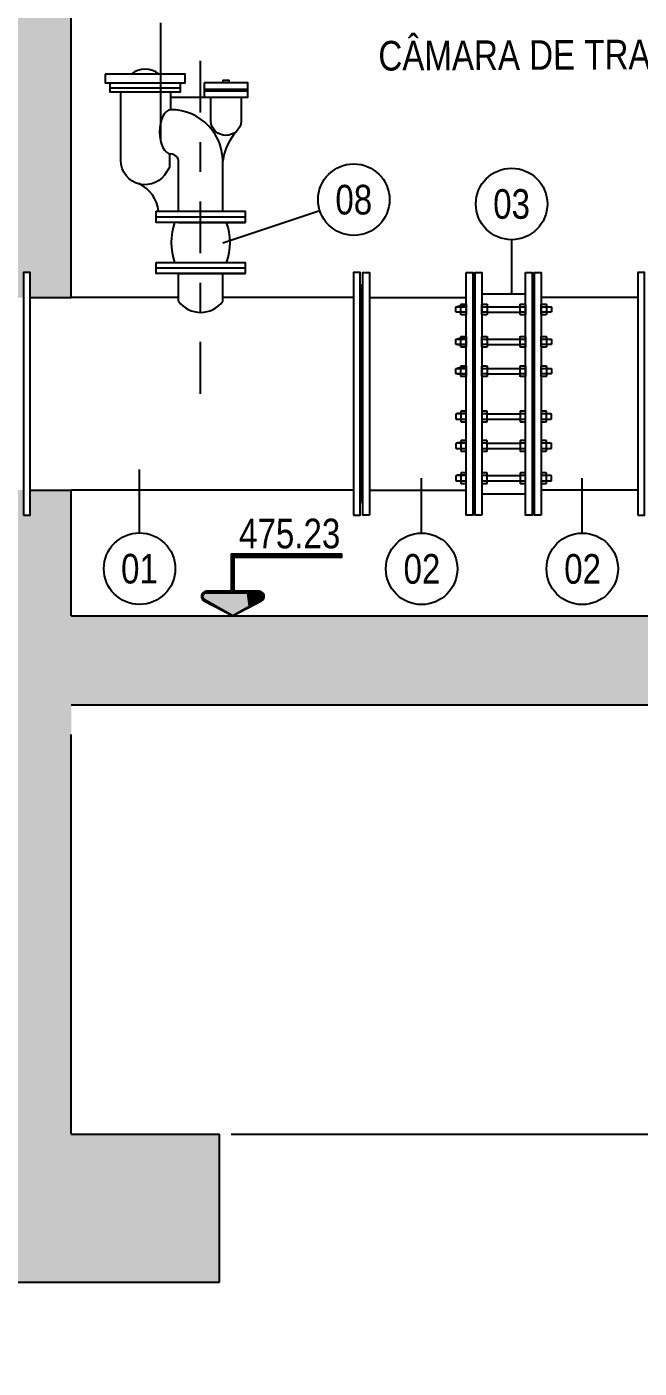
# Model space of a CAD drawing. Header units: feet. Extents: x 0 to 285374, y 0 to 9111566.
# Drawn here: x 285102.158 to 285104.225, y 9111346.772 to 9111351.302 of the extents above; entities that cross this region are included whole.
import ezdxf
from ezdxf import colors
from ezdxf.entities.mleader import LeaderData, LeaderLine
from ezdxf.enums import TextEntityAlignment as Align
from ezdxf.math import Vec2, Vec3

# ---------------------------------------------------------------- set-up
doc = ezdxf.new("R2010")
doc.units = ezdxf.units.FT
doc.header["$MEASUREMENT"] = 0
doc.linetypes.add('DASHDOT', pattern=[1, 0.5, -0.25, 0, -0.25])
doc.layers.get('0').update_dxf_attribs({"linetype": 'CONTINUOUS'})
doc.layers.get('DEFPOINTS').update_dxf_attribs({"linetype": 'CONTINUOUS'})
for name, color, linetype in [('A-NIVEIS', 1, 'CONTINUOUS'), ('A-TEXTO', 2, 'CONTINUOUS'), ('EIXO', 1, 'DASHDOT'), ('H-SA-DIM', 1, 'CONTINUOUS'), ('H-SA-ESTRUTURA (CORTE)', 5, 'CONTINUOUS'), ('H-SA-HTC CONCRETO', 253, 'CONTINUOUS'), ('H-SA-TEXTO', 2, 'CONTINUOUS'), ('H-SA-TUBOS', 3, 'CONTINUOUS'), ('INDIC', 2, 'CONTINUOUS'), ('Left View-H-SA-EQUIP', 1, 'CONTINUOUS')]:
    doc.layers.add(name, color=color, linetype=linetype)
doc.styles.add('EGC_Arial_2.0mm', font='arial.ttf', dxfattribs={"width": 0.8, "height": 2})
doc.styles.get("Standard").update_dxf_attribs({"font": 'arial.ttf'})
doc.dimstyles.new('Copy of EGC_2.0mm', dxfattribs={"dimtxt": 0.1, "dimasz": 0.04, "dimexe": 0.04, "dimexo": 0.04, "dimgap": 0.04, "dimtad": 1, "dimzin": 1, "dimdsep": 46, "dimtxsty": 'Standard', "dimblk": 'ARCHTICK', "dimcen": 0, "dimclrd": 1, "dimclre": 1, "dimclrt": 2, "dimazin": 0, "dimtfac": 1, "dimtix": 1, "dimtmove": 1, "dimatfit": 3, "dimldrblk": 'NONE', "dimfxl": 0.002, "dimtolj": 1, "dimtzin": 0, "dimlwd": -1, "dimarcsym": 0})

# ---------------------------------------------------------------- blocks, each defined once
blk = doc.blocks.new('*U1202')
at = {"true_color": 0xffffff}
h = blk.add_hatch(color=7, dxfattribs=at)
h.dxf.hatch_style = 1
edge = h.paths.add_edge_path()
edge.add_line((-0.1, 1.663), (-1.773, 1.663))
edge.add_arc((-1.773, 1.313), 0.35, 90, 240)
edge.add_line((-1.948, 1.009), (0, 0))
edge.add_line((0, 0), (1.948, 1.009))
edge.add_arc((1.773, 1.313), 0.35, 300, 450)
edge.add_line((1.773, 1.663), (0.1, 1.663))
edge.add_line((0.1, 1.663), (0.1, 3.963))
edge.add_line((0.1, 3.963), (7.363, 3.963))
edge.add_line((7.363, 3.963), (7.363, 4.163))
edge.add_line((7.363, 4.163), (-0.1, 4.163))
edge.add_line((-0.1, 4.163), (-0.1, 1.663))
at = {"color": 7, "true_color": 0xffffff}
blk.add_lwpolyline([(-0.1, 1.663), (-1.773, 1.663, 0.767327), (-1.948, 1.009), (0, 0), (1.948, 1.009, 0.767327), (1.773, 1.663), (0.1, 1.663), (0.1, 3.963), (7.363, 3.963), (7.363, 4.163), (-0.1, 4.163)], format="xyb", close=True, dxfattribs=at)
blk.add_lwpolyline([(0, 1.563), (0, 4.063), (7.363, 4.063)])
blk.add_lwpolyline([(0, 0), (-1.898, 1.096, -0.767327), (-1.773, 1.563), (1.773, 1.563, -0.767327), (1.898, 1.096)], format="xyb", close=True)
for points in [[(0, 1.563), (0, 0), (0.933, 1.563), (1.055, 0.609)], [(0.933, 1.563), (1.055, 0.609), (1.86, 1.547), (1.898, 1.096)], [(1.86, 1.547), (1.898, 1.096), (1.99, 1.437), (1.996, 1.198)]]:
    blk.add_solid(points)
at = {"layer": 'A-TEXTO', "style": 'EGC_Arial_2.0mm', "width": 0.8}
blk.add_attdef('COTA', text='', height=2, dxfattribs=at).set_placement((7.26, 4.565), align=Align.RIGHT)
blk = doc.blocks.new('_ArchTick')
at = {"color": 0, "linetype": 'ByBlock', "const_width": 0.15}
blk.add_lwpolyline([(-0.5, -0.5), (0.5, 0.5)], dxfattribs=at)
blk = doc.blocks.new('*D1226')
at = {"layer": 'DEFPOINTS', "color": 0, "transparency": 16777216}
for p in [(285105.8076, 9111349.3123), (285106.6163, 9111349.3123), (285102.8076, 9111347.5623)]:
    blk.add_point(p, dxfattribs=at)
at = {"layer": 'H-SA-DIM', "color": 1, "lineweight": -2, "transparency": 16777216}
for p, q in [((285105.8476, 9111349.3123), (285106.6563, 9111349.3123)), ((285102.8476, 9111347.5623), (285106.6563, 9111347.5623))]:
    blk.add_line(p, q, dxfattribs=at)
at = {"layer": 'H-SA-DIM', "color": 1, "transparency": 16777216}
blk.add_line((285106.6163, 9111347.5623), (285106.6163, 9111349.3123), dxfattribs=at)
at = {"layer": 'H-SA-DIM', "color": 1, "transparency": 16777216, "xscale": 0.04, "yscale": 0.04, "zscale": 0.04}
for p, rotation in [((285106.6163, 9111349.3123), 90), ((285106.6163, 9111347.5623), 270)]:
    blk.add_blockref('_ArchTick', p, dxfattribs=dict(at, rotation=rotation))
at = {"layer": 'H-SA-DIM', "color": 2, "transparency": 16777216, "insert": (285106.5252, 9111348.4373), "char_height": 0.1, "attachment_point": 5, "rotation": 90}
blk.add_mtext('\\A1;1.75', dxfattribs=at)
blk = doc.blocks.new('_None')

msp = doc.modelspace()

# ---------------------------------------------------------------- hatches: boundary and pattern name
at = {"layer": 'H-SA-HTC CONCRETO'}
h = msp.add_hatch(color=256, dxfattribs=at)
h.dxf.hatch_style = 1
h.paths.add_polyline_path([(285097.8076, 9111356.0623), (285097.5076, 9111356.0623), (285097.5076, 9111354.5623), (285097.8076, 9111354.5623)])
h.paths.add_polyline_path([(285097.8076, 9111358.2312), (285097.8076, 9111360.0936), (285097.5076, 9111360.0936), (285097.5076, 9111359.752), (285096.9576, 9111359.752), (285096.9576, 9111360.606), (285096.8076, 9111360.606), (285096.8076, 9111359.5812), (285097.5076, 9111359.5812), (285097.5076, 9111358.2312), (285097.5076, 9111357.0623), (285097.8076, 9111357.0623)])
h.paths.add_polyline_path([(285102.3076, 9111358.8812), (285105.8076, 9111358.8812), (285105.8076, 9111359.5812), (285102.3076, 9111359.5812), (285102.0076, 9111359.5812), (285101.2093, 9111359.5812), (285101.2079, 9111358.8812), (285102.0076, 9111358.8812), (285102.0076, 9111352.0623), (285102.3076, 9111352.0623)])
h.paths.add_polyline_path([(285101.2076, 9111358.8812), (285101.2093, 9111359.5812), (285097.8076, 9111359.5812), (285097.8076, 9111358.8812), (285101.2076, 9111358.8812)])
h.paths.add_polyline_path([(285106.1076, 9111359.5812), (285106.8076, 9111359.5812), (285106.8076, 9111360.606), (285106.6576, 9111360.606), (285106.6576, 9111359.752), (285106.1076, 9111359.752), (285106.1076, 9111360.0936), (285105.8076, 9111360.0936), (285105.8076, 9111358.2312), (285105.8076, 9111357.2025), (285106.1076, 9111357.0332), (285106.1076, 9111358.2312)])
h.paths.add_polyline_path([(285106.1076, 9111357.0332), (285105.8076, 9111357.2025), (285105.8076, 9111357.0623), (285106.1076, 9111357.0623)], flags=17)
h.paths.add_polyline_path([(285102.1392, 9111360.1247), (285102.0395, 9111360.1275), (285102.0395, 9111359.5995), (285102.1392, 9111359.5995)])
h.paths.add_polyline_path([(285101.5757, 9111360.1275), (285101.476, 9111360.1247), (285101.476, 9111359.5995), (285101.5757, 9111359.5995)])
h.paths.add_polyline_path([(285102.3076, 9111351.4123), (285102.3078, 9111352.0623), (285101.7076, 9111352.0623), (285101.7076, 9111351.5123), (285102.0076, 9111351.5123), (285102.0076, 9111350.3873), (285102.1464, 9111350.3873), (285102.1464, 9111350.4723), (285102.1689, 9111350.4723), (285102.1689, 9111350.3873), (285102.3076, 9111350.3873)])
h.paths.add_polyline_path([(285100.7076, 9111351.7234), (285100.7076, 9111352.0623), (285100.0686, 9111352.0623), (285100.0666, 9111352.0323), (285100.0176, 9111352.0323), (285100.0176, 9111351.7623), (285100.4076, 9111351.7623), (285100.4076, 9111351.5123), (285100.7076, 9111351.5123)])
h.paths.add_polyline_path([(285097.8076, 9111351.0123), (285097.5076, 9111351.0123)])
h.paths.add_polyline_path([(285110.9676, 9111348.9623), (285110.6676, 9111348.9623), (285110.6676, 9111349.2123), (285108.4076, 9111349.2123), (285108.4076, 9111348.9623), (285108.1076, 9111348.9623), (285108.1076, 9111348.9126), (285110.9676, 9111348.9126)])
h.paths.add_polyline_path([(285110.9676, 9111352.0123), (285110.6676, 9111352.0123), (285110.6676, 9111350.5123), (285110.9676, 9111350.5123)])
h.paths.add_polyline_path([(285108.4076, 9111352.0123), (285108.1076, 9111352.0123), (285108.1076, 9111350.5099), (285108.4076, 9111350.5099)])
h.paths.add_polyline_path([(285108.4076, 9111349.6123), (285108.1076, 9111349.6123), (285108.1076, 9111348.9623), (285108.4076, 9111348.9623)])
h.paths.add_polyline_path([(285110.9676, 9111349.6123), (285110.6676, 9111349.6123), (285110.6676, 9111348.9623), (285110.9676, 9111348.9623)])
h.paths.add_polyline_path([(285097.5076, 9111351.4623), (285097.8076, 9111351.4623), (285097.8076, 9111351.7623), (285099.2176, 9111351.7623), (285099.2176, 9111352.0323), (285099.1676, 9111352.0323), (285099.1676, 9111352.0623), (285097.8076, 9111352.0623), (285097.8076, 9111353.0623), (285097.5076, 9111353.0623), (285097.5076, 9111352.0623), (285096.5076, 9111352.0623), (285096.5076, 9111351.7623), (285097.5076, 9111351.7623)])
h = msp.add_hatch(color=256, dxfattribs=at)
h.dxf.hatch_style = 1
h.paths.add_polyline_path([(285102.3076, 9111349.0123), (285106.1076, 9111349.0123), (285106.1076, 9111349.7373), (285105.9689, 9111349.7373), (285105.9689, 9111349.6523), (285105.9464, 9111349.6523), (285105.9464, 9111349.7373), (285105.8076, 9111349.7373), (285105.8076, 9111349.3123), (285102.3076, 9111349.3123), (285102.3076, 9111349.7373), (285102.1689, 9111349.7373), (285102.1689, 9111349.6523), (285102.1464, 9111349.6523), (285102.1464, 9111349.7373), (285102.0076, 9111349.7373), (285102.0076, 9111347.5623), (285099.2811, 9111347.5623), (285097.8078, 9111350.1623), (285096.5078, 9111350.1623), (285096.5076, 9111349.9623), (285096.3076, 9111349.9623), (285096.3076, 9111350.1623), (285095.816, 9111350.1623), (285095.7957, 9111350.0864), (285095.6025, 9111350.1382), (285095.609, 9111350.1623), (285089.5161, 9111350.1623), (285089.5156, 9111349.1623), (285090.0156, 9111349.1623), (285090.0156, 9111349.6623), (285097.6007, 9111349.6623), (285099.074, 9111347.0623), (285102.8076, 9111347.0623), (285102.8076, 9111347.5623), (285102.3076, 9111347.5623)])
h.paths.add_polyline_path([(285106.1076, 9111351.4623), (285106.1076, 9111353.0623), (285105.8076, 9111353.0623), (285105.8076, 9111351.4623), (285105.8076, 9111350.3873), (285105.9464, 9111350.3873), (285105.9464, 9111350.4723), (285105.9689, 9111350.4723), (285105.9689, 9111350.3873), (285106.1076, 9111350.3873)])

# ---------------------------------------------------------------- linework, layer by layer
at = {"layer": 'EIXO', "ltscale": 0.35}
msp.add_line((285102.7444, 9111350.0623, 478.1983), (285102.7444, 9111351.2377, 478.1983), dxfattribs=at)
at = {"layer": 'H-SA-DIM'}
msp.add_line((285102.5383, 9111349.5925, 478.1983), (285102.5383, 9111349.8072, 478.1983), dxfattribs=at)
at = {"layer": 'H-SA-ESTRUTURA (CORTE)'}
for p, q in [((285102.3076, 9111350.3873, 478.1983), (285102.3076, 9111352.0623, 478.1983)), ((285102.3076, 9111349.3123, 478.1983), (285102.3076, 9111349.7373, 478.1983)), ((285102.3076, 9111349.3123, 478.1983), (285105.8076, 9111349.3123, 478.1983)), ((285102.3076, 9111349.0123, 478.1983), (285106.1076, 9111349.0123, 478.1983)), ((285102.3076, 9111347.5623, 478.1983), (285102.3076, 9111348.9123, 478.1983)), ((285102.3076, 9111347.5623, 478.1983), (285102.8076, 9111347.5623, 478.1983)), ((285102.8076, 9111347.0623, 478.1983), (285102.8076, 9111347.5623, 478.1983)), ((285099.074, 9111347.0623, 478.1983), (285102.8076, 9111347.0623, 478.1983))]:
    msp.add_line(p, q, dxfattribs=at)
at = {"layer": 'H-SA-TUBOS'}
for p, q in [((285102.1689, 9111350.3873, 478.1983), (285102.3076, 9111350.3873, 478.1983)), ((285102.6694, 9111350.3873, 478.1983), (285102.3076, 9111350.3873, 478.1983)), ((285103.2611, 9111350.3873, 478.1983), (285102.8194, 9111350.3873, 478.1983)), ((285103.3141, 9111350.3873, 478.1983), (285103.6411, 9111350.3873, 478.1983)), ((285103.6941, 9111350.4005, 478.1983), (285103.8411, 9111350.4005, 478.1983)), ((285104.2211, 9111350.3873, 478.1983), (285103.8941, 9111350.3873, 478.1983)), ((285103.6411, 9111350.3575, 478.1983), (285103.6121, 9111350.3575, 478.1983)), ((285103.6411, 9111350.3375, 478.1983), (285103.6121, 9111350.3375, 478.1983)), ((285103.6249, 9111350.3565, 478.1983), (285103.6393, 9111350.3565, 478.1983)), ((285103.6393, 9111350.3385, 478.1983), (285103.6249, 9111350.3385, 478.1983)), ((285103.6716, 9111350.3575, 478.1983), (285103.6636, 9111350.3575, 478.1983)), ((285103.6716, 9111350.3375, 478.1983), (285103.6636, 9111350.3375, 478.1983)), ((285103.6959, 9111350.3565, 478.1983), (285103.7103, 9111350.3565, 478.1983)), ((285103.7103, 9111350.3385, 478.1983), (285103.6959, 9111350.3385, 478.1983)), ((285103.7121, 9111350.3565, 478.1983), (285103.8231, 9111350.3565, 478.1983)), ((285103.7121, 9111350.3385, 478.1983), (285103.8231, 9111350.3385, 478.1983)), ((285103.8249, 9111350.3565, 478.1983), (285103.8393, 9111350.3565, 478.1983)), ((285103.8393, 9111350.3385, 478.1983), (285103.8249, 9111350.3385, 478.1983)), ((285103.8716, 9111350.3575, 478.1983), (285103.8636, 9111350.3575, 478.1983)), ((285103.8716, 9111350.3375, 478.1983), (285103.8636, 9111350.3375, 478.1983)), ((285103.8959, 9111350.3565, 478.1983), (285103.9103, 9111350.3565, 478.1983)), ((285103.9103, 9111350.3385, 478.1983), (285103.8959, 9111350.3385, 478.1983)), ((285103.6411, 9111350.2482, 478.1983), (285103.6121, 9111350.2482, 478.1983)), ((285103.6411, 9111350.2282, 478.1983), (285103.6121, 9111350.2282, 478.1983)), ((285103.6249, 9111350.2472, 478.1983), (285103.6393, 9111350.2472, 478.1983)), ((285103.6393, 9111350.2292, 478.1983), (285103.6249, 9111350.2292, 478.1983)), ((285103.6716, 9111350.2482, 478.1983), (285103.6636, 9111350.2482, 478.1983)), ((285103.6716, 9111350.2282, 478.1983), (285103.6636, 9111350.2282, 478.1983)), ((285103.6959, 9111350.2472, 478.1983), (285103.7103, 9111350.2472, 478.1983)), ((285103.7103, 9111350.2292, 478.1983), (285103.6959, 9111350.2292, 478.1983)), ((285103.7121, 9111350.2472, 478.1983), (285103.8231, 9111350.2472, 478.1983)), ((285103.7121, 9111350.2292, 478.1983), (285103.8231, 9111350.2292, 478.1983)), ((285103.8249, 9111350.2472, 478.1983), (285103.8393, 9111350.2472, 478.1983)), ((285103.8393, 9111350.2292, 478.1983), (285103.8249, 9111350.2292, 478.1983)), ((285103.8716, 9111350.2482, 478.1983), (285103.8636, 9111350.2482, 478.1983)), ((285103.8716, 9111350.2282, 478.1983), (285103.8636, 9111350.2282, 478.1983)), ((285103.8959, 9111350.2472, 478.1983), (285103.9103, 9111350.2472, 478.1983)), ((285103.9103, 9111350.2292, 478.1983), (285103.8959, 9111350.2292, 478.1983)), ((285103.6411, 9111350.1486, 478.1983), (285103.6121, 9111350.1486, 478.1983)), ((285103.6249, 9111350.1476, 478.1983), (285103.6393, 9111350.1476, 478.1983)), ((285103.6716, 9111350.1486, 478.1983), (285103.6636, 9111350.1486, 478.1983)), ((285103.6959, 9111350.1476, 478.1983), (285103.7103, 9111350.1476, 478.1983)), ((285103.7121, 9111350.1476, 478.1983), (285103.8231, 9111350.1476, 478.1983)), ((285103.8249, 9111350.1476, 478.1983), (285103.8393, 9111350.1476, 478.1983)), ((285103.8716, 9111350.1486, 478.1983), (285103.8636, 9111350.1486, 478.1983)), ((285103.8959, 9111350.1476, 478.1983), (285103.9103, 9111350.1476, 478.1983)), ((285103.6411, 9111350.1286, 478.1983), (285103.6121, 9111350.1286, 478.1983)), ((285103.6393, 9111350.1296, 478.1983), (285103.6249, 9111350.1296, 478.1983)), ((285103.6716, 9111350.1286, 478.1983), (285103.6636, 9111350.1286, 478.1983)), ((285103.7103, 9111350.1296, 478.1983), (285103.6959, 9111350.1296, 478.1983)), ((285103.7121, 9111350.1296, 478.1983), (285103.8231, 9111350.1296, 478.1983)), ((285103.8393, 9111350.1296, 478.1983), (285103.8249, 9111350.1296, 478.1983)), ((285103.8716, 9111350.1286, 478.1983), (285103.8636, 9111350.1286, 478.1983)), ((285103.9103, 9111350.1296, 478.1983), (285103.8959, 9111350.1296, 478.1983)), ((285103.6411, 9111349.9961, 478.1983), (285103.6121, 9111349.9961, 478.1983)), ((285103.6411, 9111349.9761, 478.1983), (285103.6121, 9111349.9761, 478.1983)), ((285103.6393, 9111349.9951, 478.1983), (285103.6249, 9111349.9951, 478.1983)), ((285103.6249, 9111349.9771, 478.1983), (285103.6393, 9111349.9771, 478.1983)), ((285103.6716, 9111349.9961, 478.1983), (285103.6636, 9111349.9961, 478.1983)), ((285103.6716, 9111349.9761, 478.1983), (285103.6636, 9111349.9761, 478.1983)), ((285103.7103, 9111349.9951, 478.1983), (285103.6959, 9111349.9951, 478.1983)), ((285103.6959, 9111349.9771, 478.1983), (285103.7103, 9111349.9771, 478.1983)), ((285103.7121, 9111349.9951, 478.1983), (285103.8231, 9111349.9951, 478.1983)), ((285103.7121, 9111349.9771, 478.1983), (285103.8231, 9111349.9771, 478.1983)), ((285103.8393, 9111349.9951, 478.1983), (285103.8249, 9111349.9951, 478.1983)), ((285103.8249, 9111349.9771, 478.1983), (285103.8393, 9111349.9771, 478.1983)), ((285103.8716, 9111349.9961, 478.1983), (285103.8636, 9111349.9961, 478.1983)), ((285103.8716, 9111349.9761, 478.1983), (285103.8636, 9111349.9761, 478.1983)), ((285103.9103, 9111349.9951, 478.1983), (285103.8959, 9111349.9951, 478.1983)), ((285103.8959, 9111349.9771, 478.1983), (285103.9103, 9111349.9771, 478.1983)), ((285103.6411, 9111349.8965, 478.1983), (285103.6121, 9111349.8965, 478.1983)), ((285103.6411, 9111349.8765, 478.1983), (285103.6121, 9111349.8765, 478.1983)), ((285103.6393, 9111349.8955, 478.1983), (285103.6249, 9111349.8955, 478.1983)), ((285103.6249, 9111349.8775, 478.1983), (285103.6393, 9111349.8775, 478.1983)), ((285103.6716, 9111349.8965, 478.1983), (285103.6636, 9111349.8965, 478.1983)), ((285103.6716, 9111349.8765, 478.1983), (285103.6636, 9111349.8765, 478.1983)), ((285103.7103, 9111349.8955, 478.1983), (285103.6959, 9111349.8955, 478.1983)), ((285103.6959, 9111349.8775, 478.1983), (285103.7103, 9111349.8775, 478.1983)), ((285103.7121, 9111349.8955, 478.1983), (285103.8231, 9111349.8955, 478.1983)), ((285103.7121, 9111349.8775, 478.1983), (285103.8231, 9111349.8775, 478.1983)), ((285103.8393, 9111349.8955, 478.1983), (285103.8249, 9111349.8955, 478.1983)), ((285103.8249, 9111349.8775, 478.1983), (285103.8393, 9111349.8775, 478.1983)), ((285103.8716, 9111349.8965, 478.1983), (285103.8636, 9111349.8965, 478.1983)), ((285103.8716, 9111349.8765, 478.1983), (285103.8636, 9111349.8765, 478.1983)), ((285103.9103, 9111349.8955, 478.1983), (285103.8959, 9111349.8955, 478.1983)), ((285103.8959, 9111349.8775, 478.1983), (285103.9103, 9111349.8775, 478.1983)), ((285103.6411, 9111349.7872, 478.1983), (285103.6121, 9111349.7872, 478.1983)), ((285103.6393, 9111349.7862, 478.1983), (285103.6249, 9111349.7862, 478.1983)), ((285103.6716, 9111349.7872, 478.1983), (285103.6636, 9111349.7872, 478.1983)), ((285103.7103, 9111349.7862, 478.1983), (285103.6959, 9111349.7862, 478.1983)), ((285103.7121, 9111349.7862, 478.1983), (285103.8231, 9111349.7862, 478.1983)), ((285103.8393, 9111349.7862, 478.1983), (285103.8249, 9111349.7862, 478.1983)), ((285103.8716, 9111349.7872, 478.1983), (285103.8636, 9111349.7872, 478.1983)), ((285103.9103, 9111349.7862, 478.1983), (285103.8959, 9111349.7862, 478.1983)), ((285102.1689, 9111349.7373, 478.1983), (285102.3076, 9111349.7373, 478.1983)), ((285103.2611, 9111349.7373, 478.1983), (285102.3076, 9111349.7373, 478.1983)), ((285103.3141, 9111349.7373, 478.1983), (285103.6411, 9111349.7373, 478.1983)), ((285103.6411, 9111349.7672, 478.1983), (285103.6121, 9111349.7672, 478.1983)), ((285103.6249, 9111349.7682, 478.1983), (285103.6393, 9111349.7682, 478.1983)), ((285103.6716, 9111349.7672, 478.1983), (285103.6636, 9111349.7672, 478.1983)), ((285103.6959, 9111349.7682, 478.1983), (285103.7103, 9111349.7682, 478.1983)), ((285103.7121, 9111349.7682, 478.1983), (285103.8231, 9111349.7682, 478.1983)), ((285103.8249, 9111349.7682, 478.1983), (285103.8393, 9111349.7682, 478.1983)), ((285103.8716, 9111349.7672, 478.1983), (285103.8636, 9111349.7672, 478.1983)), ((285104.2211, 9111349.7373, 478.1983), (285103.8941, 9111349.7373, 478.1983)), ((285103.8959, 9111349.7682, 478.1983), (285103.9103, 9111349.7682, 478.1983)), ((285103.6941, 9111349.7242, 478.1983), (285103.8411, 9111349.7242, 478.1983))]:
    msp.add_line(p, q, dxfattribs=at)
at = {"layer": 'H-SA-TUBOS', "elevation": 478.1983}
for points in [[(285102.1464, 9111349.6523), (285102.1689, 9111349.6523), (285102.1689, 9111350.4723), (285102.1464, 9111350.4723)], [(285103.2611, 9111349.6523), (285103.2836, 9111349.6523), (285103.2836, 9111350.4723), (285103.2611, 9111350.4723)], [(285103.3141, 9111349.6523), (285103.2916, 9111349.6523), (285103.2916, 9111350.4723), (285103.3141, 9111350.4723)], [(285103.6411, 9111350.4723), (285103.6636, 9111350.4723), (285103.6636, 9111349.6523), (285103.6411, 9111349.6523)], [(285103.6941, 9111349.6523), (285103.6716, 9111349.6523), (285103.6716, 9111350.4723), (285103.6941, 9111350.4723)], [(285103.8411, 9111350.4723), (285103.8636, 9111350.4723), (285103.8636, 9111349.6523), (285103.8411, 9111349.6523)], [(285103.8941, 9111349.6523), (285103.8716, 9111349.6523), (285103.8716, 9111350.4723), (285103.8941, 9111350.4723)], [(285104.2211, 9111349.6523), (285104.2436, 9111349.6523), (285104.2436, 9111350.4723), (285104.2211, 9111350.4723)]]:
    msp.add_lwpolyline(points, close=True, dxfattribs=at)
for points in [[(285103.2836, 9111349.6963), (285103.2876, 9111349.6963), (285103.2876, 9111350.4283), (285103.2836, 9111350.4283)], [(285103.2916, 9111349.6963), (285103.2876, 9111349.6963), (285103.2876, 9111350.4283), (285103.2916, 9111350.4283)], [(285103.6231, 9111350.3556), (285103.6249, 9111350.3565), (285103.6231, 9111350.3574)], [(285103.6231, 9111350.3376), (285103.6249, 9111350.3385), (285103.6231, 9111350.3394)], [(285103.6411, 9111350.3574), (285103.6393, 9111350.3565), (285103.6411, 9111350.3556)], [(285103.6411, 9111350.3394), (285103.6393, 9111350.3385), (285103.6411, 9111350.3376)], [(285103.6941, 9111350.3556), (285103.6959, 9111350.3565), (285103.6941, 9111350.3574)], [(285103.6941, 9111350.3376), (285103.6959, 9111350.3385), (285103.6941, 9111350.3394)], [(285103.7121, 9111350.3574), (285103.7103, 9111350.3565), (285103.7121, 9111350.3556)], [(285103.7121, 9111350.3394), (285103.7103, 9111350.3385), (285103.7121, 9111350.3376)], [(285103.8231, 9111350.3556), (285103.8249, 9111350.3565), (285103.8231, 9111350.3574)], [(285103.8231, 9111350.3376), (285103.8249, 9111350.3385), (285103.8231, 9111350.3394)], [(285103.8411, 9111350.3574), (285103.8393, 9111350.3565), (285103.8411, 9111350.3556)], [(285103.8411, 9111350.3394), (285103.8393, 9111350.3385), (285103.8411, 9111350.3376)], [(285103.8941, 9111350.3556), (285103.8959, 9111350.3565), (285103.8941, 9111350.3574)], [(285103.8941, 9111350.3376), (285103.8959, 9111350.3385), (285103.8941, 9111350.3394)], [(285103.9121, 9111350.3574), (285103.9103, 9111350.3565), (285103.9121, 9111350.3556)], [(285103.9121, 9111350.3394), (285103.9103, 9111350.3385), (285103.9121, 9111350.3376)], [(285103.6231, 9111350.2463), (285103.6249, 9111350.2472), (285103.6231, 9111350.2481)], [(285103.6231, 9111350.2283), (285103.6249, 9111350.2292), (285103.6231, 9111350.2301)], [(285103.6411, 9111350.2481), (285103.6393, 9111350.2472), (285103.6411, 9111350.2463)], [(285103.6411, 9111350.2301), (285103.6393, 9111350.2292), (285103.6411, 9111350.2283)], [(285103.6941, 9111350.2463), (285103.6959, 9111350.2472), (285103.6941, 9111350.2481)], [(285103.6941, 9111350.2283), (285103.6959, 9111350.2292), (285103.6941, 9111350.2301)], [(285103.7121, 9111350.2481), (285103.7103, 9111350.2472), (285103.7121, 9111350.2463)], [(285103.7121, 9111350.2301), (285103.7103, 9111350.2292), (285103.7121, 9111350.2283)], [(285103.8231, 9111350.2463), (285103.8249, 9111350.2472), (285103.8231, 9111350.2481)], [(285103.8231, 9111350.2283), (285103.8249, 9111350.2292), (285103.8231, 9111350.2301)], [(285103.8411, 9111350.2481), (285103.8393, 9111350.2472), (285103.8411, 9111350.2463)], [(285103.8411, 9111350.2301), (285103.8393, 9111350.2292), (285103.8411, 9111350.2283)], [(285103.8941, 9111350.2463), (285103.8959, 9111350.2472), (285103.8941, 9111350.2481)], [(285103.8941, 9111350.2283), (285103.8959, 9111350.2292), (285103.8941, 9111350.2301)], [(285103.9121, 9111350.2481), (285103.9103, 9111350.2472), (285103.9121, 9111350.2463)], [(285103.9121, 9111350.2301), (285103.9103, 9111350.2292), (285103.9121, 9111350.2283)], [(285103.6231, 9111350.1467), (285103.6249, 9111350.1476), (285103.6231, 9111350.1485)], [(285103.6411, 9111350.1485), (285103.6393, 9111350.1476), (285103.6411, 9111350.1467)], [(285103.6941, 9111350.1467), (285103.6959, 9111350.1476), (285103.6941, 9111350.1485)], [(285103.7121, 9111350.1485), (285103.7103, 9111350.1476), (285103.7121, 9111350.1467)], [(285103.8231, 9111350.1467), (285103.8249, 9111350.1476), (285103.8231, 9111350.1485)], [(285103.8411, 9111350.1485), (285103.8393, 9111350.1476), (285103.8411, 9111350.1467)], [(285103.8941, 9111350.1467), (285103.8959, 9111350.1476), (285103.8941, 9111350.1485)], [(285103.9121, 9111350.1485), (285103.9103, 9111350.1476), (285103.9121, 9111350.1467)], [(285103.6231, 9111350.1287), (285103.6249, 9111350.1296), (285103.6231, 9111350.1305)], [(285103.6411, 9111350.1305), (285103.6393, 9111350.1296), (285103.6411, 9111350.1287)], [(285103.6941, 9111350.1287), (285103.6959, 9111350.1296), (285103.6941, 9111350.1305)], [(285103.7121, 9111350.1305), (285103.7103, 9111350.1296), (285103.7121, 9111350.1287)], [(285103.8231, 9111350.1287), (285103.8249, 9111350.1296), (285103.8231, 9111350.1305)], [(285103.8411, 9111350.1305), (285103.8393, 9111350.1296), (285103.8411, 9111350.1287)], [(285103.8941, 9111350.1287), (285103.8959, 9111350.1296), (285103.8941, 9111350.1305)], [(285103.9121, 9111350.1305), (285103.9103, 9111350.1296), (285103.9121, 9111350.1287)], [(285103.6231, 9111349.996), (285103.6249, 9111349.9951), (285103.6231, 9111349.9942)], [(285103.6231, 9111349.978), (285103.6249, 9111349.9771), (285103.6231, 9111349.9762)], [(285103.6411, 9111349.9942), (285103.6393, 9111349.9951), (285103.6411, 9111349.996)], [(285103.6411, 9111349.9762), (285103.6393, 9111349.9771), (285103.6411, 9111349.978)], [(285103.6941, 9111349.996), (285103.6959, 9111349.9951), (285103.6941, 9111349.9942)], [(285103.6941, 9111349.978), (285103.6959, 9111349.9771), (285103.6941, 9111349.9762)], [(285103.7121, 9111349.9942), (285103.7103, 9111349.9951), (285103.7121, 9111349.996)], [(285103.7121, 9111349.9762), (285103.7103, 9111349.9771), (285103.7121, 9111349.978)], [(285103.8231, 9111349.996), (285103.8249, 9111349.9951), (285103.8231, 9111349.9942)], [(285103.8231, 9111349.978), (285103.8249, 9111349.9771), (285103.8231, 9111349.9762)], [(285103.8411, 9111349.9942), (285103.8393, 9111349.9951), (285103.8411, 9111349.996)], [(285103.8411, 9111349.9762), (285103.8393, 9111349.9771), (285103.8411, 9111349.978)], [(285103.8941, 9111349.996), (285103.8959, 9111349.9951), (285103.8941, 9111349.9942)], [(285103.8941, 9111349.978), (285103.8959, 9111349.9771), (285103.8941, 9111349.9762)], [(285103.9121, 9111349.9942), (285103.9103, 9111349.9951), (285103.9121, 9111349.996)], [(285103.9121, 9111349.9762), (285103.9103, 9111349.9771), (285103.9121, 9111349.978)], [(285103.6231, 9111349.8964), (285103.6249, 9111349.8955), (285103.6231, 9111349.8946)], [(285103.6231, 9111349.8784), (285103.6249, 9111349.8775), (285103.6231, 9111349.8766)], [(285103.6411, 9111349.8946), (285103.6393, 9111349.8955), (285103.6411, 9111349.8964)], [(285103.6411, 9111349.8766), (285103.6393, 9111349.8775), (285103.6411, 9111349.8784)], [(285103.6941, 9111349.8964), (285103.6959, 9111349.8955), (285103.6941, 9111349.8946)], [(285103.6941, 9111349.8784), (285103.6959, 9111349.8775), (285103.6941, 9111349.8766)], [(285103.7121, 9111349.8946), (285103.7103, 9111349.8955), (285103.7121, 9111349.8964)], [(285103.7121, 9111349.8766), (285103.7103, 9111349.8775), (285103.7121, 9111349.8784)], [(285103.8231, 9111349.8964), (285103.8249, 9111349.8955), (285103.8231, 9111349.8946)], [(285103.8231, 9111349.8784), (285103.8249, 9111349.8775), (285103.8231, 9111349.8766)], [(285103.8411, 9111349.8946), (285103.8393, 9111349.8955), (285103.8411, 9111349.8964)], [(285103.8411, 9111349.8766), (285103.8393, 9111349.8775), (285103.8411, 9111349.8784)], [(285103.8941, 9111349.8964), (285103.8959, 9111349.8955), (285103.8941, 9111349.8946)], [(285103.8941, 9111349.8784), (285103.8959, 9111349.8775), (285103.8941, 9111349.8766)], [(285103.9121, 9111349.8946), (285103.9103, 9111349.8955), (285103.9121, 9111349.8964)], [(285103.9121, 9111349.8766), (285103.9103, 9111349.8775), (285103.9121, 9111349.8784)], [(285103.6231, 9111349.7871), (285103.6249, 9111349.7862), (285103.6231, 9111349.7853)], [(285103.6411, 9111349.7853), (285103.6393, 9111349.7862), (285103.6411, 9111349.7871)], [(285103.6941, 9111349.7871), (285103.6959, 9111349.7862), (285103.6941, 9111349.7853)], [(285103.7121, 9111349.7853), (285103.7103, 9111349.7862), (285103.7121, 9111349.7871)], [(285103.8231, 9111349.7871), (285103.8249, 9111349.7862), (285103.8231, 9111349.7853)], [(285103.8411, 9111349.7853), (285103.8393, 9111349.7862), (285103.8411, 9111349.7871)], [(285103.8941, 9111349.7871), (285103.8959, 9111349.7862), (285103.8941, 9111349.7853)], [(285103.9121, 9111349.7853), (285103.9103, 9111349.7862), (285103.9121, 9111349.7871)], [(285103.6231, 9111349.7691), (285103.6249, 9111349.7682), (285103.6231, 9111349.7673)], [(285103.6411, 9111349.7673), (285103.6393, 9111349.7682), (285103.6411, 9111349.7691)], [(285103.6941, 9111349.7691), (285103.6959, 9111349.7682), (285103.6941, 9111349.7673)], [(285103.7121, 9111349.7673), (285103.7103, 9111349.7682), (285103.7121, 9111349.7691)], [(285103.8231, 9111349.7691), (285103.8249, 9111349.7682), (285103.8231, 9111349.7673)], [(285103.8411, 9111349.7673), (285103.8393, 9111349.7682), (285103.8411, 9111349.7691)], [(285103.8941, 9111349.7691), (285103.8959, 9111349.7682), (285103.8941, 9111349.7673)], [(285103.9121, 9111349.7673), (285103.9103, 9111349.7682), (285103.9121, 9111349.7691)]]:
    msp.add_lwpolyline(points, dxfattribs=at)
for points in [[(285103.6411, 9111350.3313, -0.414214), (285103.6393, 9111350.3295), (285103.6249, 9111350.3295, -0.414214), (285103.6231, 9111350.3313), (285103.6231, 9111350.3637, -0.414214), (285103.6249, 9111350.3655), (285103.6393, 9111350.3655, -0.414214), (285103.6411, 9111350.3637)], [(285103.7121, 9111350.3313, -0.414214), (285103.7103, 9111350.3295), (285103.6959, 9111350.3295, -0.414214), (285103.6941, 9111350.3313), (285103.6941, 9111350.3637, -0.414214), (285103.6959, 9111350.3655), (285103.7103, 9111350.3655, -0.414214), (285103.7121, 9111350.3637)], [(285103.8411, 9111350.3313, -0.414214), (285103.8393, 9111350.3295), (285103.8249, 9111350.3295, -0.414214), (285103.8231, 9111350.3313), (285103.8231, 9111350.3637, -0.414214), (285103.8249, 9111350.3655), (285103.8393, 9111350.3655, -0.414214), (285103.8411, 9111350.3637)], [(285103.8941, 9111350.3637, -0.414214), (285103.8959, 9111350.3655), (285103.9103, 9111350.3655, -0.414214), (285103.9121, 9111350.3637), (285103.9121, 9111350.3313, -0.414214), (285103.9103, 9111350.3295), (285103.8959, 9111350.3295, -0.414214), (285103.8941, 9111350.3313)], [(285103.6411, 9111350.222, -0.414214), (285103.6393, 9111350.2202), (285103.6249, 9111350.2202, -0.414214), (285103.6231, 9111350.222), (285103.6231, 9111350.2544, -0.414214), (285103.6249, 9111350.2562), (285103.6393, 9111350.2562, -0.414214), (285103.6411, 9111350.2544)], [(285103.7121, 9111350.222, -0.414214), (285103.7103, 9111350.2202), (285103.6959, 9111350.2202, -0.414214), (285103.6941, 9111350.222), (285103.6941, 9111350.2544, -0.414214), (285103.6959, 9111350.2562), (285103.7103, 9111350.2562, -0.414214), (285103.7121, 9111350.2544)], [(285103.8411, 9111350.222, -0.414214), (285103.8393, 9111350.2202), (285103.8249, 9111350.2202, -0.414214), (285103.8231, 9111350.222), (285103.8231, 9111350.2544, -0.414214), (285103.8249, 9111350.2562), (285103.8393, 9111350.2562, -0.414214), (285103.8411, 9111350.2544)], [(285103.8941, 9111350.2544, -0.414214), (285103.8959, 9111350.2562), (285103.9103, 9111350.2562, -0.414214), (285103.9121, 9111350.2544), (285103.9121, 9111350.222, -0.414214), (285103.9103, 9111350.2202), (285103.8959, 9111350.2202, -0.414214), (285103.8941, 9111350.222)], [(285103.6411, 9111350.1224, -0.414214), (285103.6393, 9111350.1206), (285103.6249, 9111350.1206, -0.414214), (285103.6231, 9111350.1224), (285103.6231, 9111350.1548, -0.414214), (285103.6249, 9111350.1566), (285103.6393, 9111350.1566, -0.414214), (285103.6411, 9111350.1548)], [(285103.7121, 9111350.1224, -0.414214), (285103.7103, 9111350.1206), (285103.6959, 9111350.1206, -0.414214), (285103.6941, 9111350.1224), (285103.6941, 9111350.1548, -0.414214), (285103.6959, 9111350.1566), (285103.7103, 9111350.1566, -0.414214), (285103.7121, 9111350.1548)], [(285103.8411, 9111350.1224, -0.414214), (285103.8393, 9111350.1206), (285103.8249, 9111350.1206, -0.414214), (285103.8231, 9111350.1224), (285103.8231, 9111350.1548, -0.414214), (285103.8249, 9111350.1566), (285103.8393, 9111350.1566, -0.414214), (285103.8411, 9111350.1548)], [(285103.8941, 9111350.1548, -0.414214), (285103.8959, 9111350.1566), (285103.9103, 9111350.1566, -0.414214), (285103.9121, 9111350.1548), (285103.9121, 9111350.1224, -0.414214), (285103.9103, 9111350.1206), (285103.8959, 9111350.1206, -0.414214), (285103.8941, 9111350.1224)], [(285103.6411, 9111350.0023, 0.414214), (285103.6393, 9111350.0041), (285103.6249, 9111350.0041, 0.414214), (285103.6231, 9111350.0023), (285103.6231, 9111349.9699, 0.414214), (285103.6249, 9111349.9681), (285103.6393, 9111349.9681, 0.414214), (285103.6411, 9111349.9699)], [(285103.7121, 9111350.0023, 0.414214), (285103.7103, 9111350.0041), (285103.6959, 9111350.0041, 0.414214), (285103.6941, 9111350.0023), (285103.6941, 9111349.9699, 0.414214), (285103.6959, 9111349.9681), (285103.7103, 9111349.9681, 0.414214), (285103.7121, 9111349.9699)], [(285103.8411, 9111350.0023, 0.414214), (285103.8393, 9111350.0041), (285103.8249, 9111350.0041, 0.414214), (285103.8231, 9111350.0023), (285103.8231, 9111349.9699, 0.414214), (285103.8249, 9111349.9681), (285103.8393, 9111349.9681, 0.414214), (285103.8411, 9111349.9699)], [(285103.8941, 9111349.9699, 0.414214), (285103.8959, 9111349.9681), (285103.9103, 9111349.9681, 0.414214), (285103.9121, 9111349.9699), (285103.9121, 9111350.0023, 0.414214), (285103.9103, 9111350.0041), (285103.8959, 9111350.0041, 0.414214), (285103.8941, 9111350.0023)], [(285103.6411, 9111349.9027, 0.414214), (285103.6393, 9111349.9045), (285103.6249, 9111349.9045, 0.414214), (285103.6231, 9111349.9027), (285103.6231, 9111349.8703, 0.414214), (285103.6249, 9111349.8685), (285103.6393, 9111349.8685, 0.414214), (285103.6411, 9111349.8703)], [(285103.7121, 9111349.9027, 0.414214), (285103.7103, 9111349.9045), (285103.6959, 9111349.9045, 0.414214), (285103.6941, 9111349.9027), (285103.6941, 9111349.8703, 0.414214), (285103.6959, 9111349.8685), (285103.7103, 9111349.8685, 0.414214), (285103.7121, 9111349.8703)], [(285103.8411, 9111349.9027, 0.414214), (285103.8393, 9111349.9045), (285103.8249, 9111349.9045, 0.414214), (285103.8231, 9111349.9027), (285103.8231, 9111349.8703, 0.414214), (285103.8249, 9111349.8685), (285103.8393, 9111349.8685, 0.414214), (285103.8411, 9111349.8703)], [(285103.8941, 9111349.8703, 0.414214), (285103.8959, 9111349.8685), (285103.9103, 9111349.8685, 0.414214), (285103.9121, 9111349.8703), (285103.9121, 9111349.9027, 0.414214), (285103.9103, 9111349.9045), (285103.8959, 9111349.9045, 0.414214), (285103.8941, 9111349.9027)], [(285103.6411, 9111349.7934, 0.414214), (285103.6393, 9111349.7952), (285103.6249, 9111349.7952, 0.414214), (285103.6231, 9111349.7934), (285103.6231, 9111349.761, 0.414214), (285103.6249, 9111349.7592), (285103.6393, 9111349.7592, 0.414214), (285103.6411, 9111349.761)], [(285103.7121, 9111349.7934, 0.414214), (285103.7103, 9111349.7952), (285103.6959, 9111349.7952, 0.414214), (285103.6941, 9111349.7934), (285103.6941, 9111349.761, 0.414214), (285103.6959, 9111349.7592), (285103.7103, 9111349.7592, 0.414214), (285103.7121, 9111349.761)], [(285103.8411, 9111349.7934, 0.414214), (285103.8393, 9111349.7952), (285103.8249, 9111349.7952, 0.414214), (285103.8231, 9111349.7934), (285103.8231, 9111349.761, 0.414214), (285103.8249, 9111349.7592), (285103.8393, 9111349.7592, 0.414214), (285103.8411, 9111349.761)], [(285103.8941, 9111349.761, 0.414214), (285103.8959, 9111349.7592), (285103.9103, 9111349.7592, 0.414214), (285103.9121, 9111349.761), (285103.9121, 9111349.7934, 0.414214), (285103.9103, 9111349.7952), (285103.8959, 9111349.7952, 0.414214), (285103.8941, 9111349.7934)]]:
    msp.add_lwpolyline(points, format="xyb", close=True, dxfattribs=at)
for points in [[(285103.6231, 9111350.3385), (285103.6082, 9111350.3385, -0.414214), (285103.6064, 9111350.3403), (285103.6064, 9111350.3547, -0.414214), (285103.6082, 9111350.3565), (285103.6231, 9111350.3565)], [(285103.9121, 9111350.3565), (285103.9271, 9111350.3565, -0.414214), (285103.9289, 9111350.3547), (285103.9289, 9111350.3403, -0.414214), (285103.9271, 9111350.3385), (285103.9121, 9111350.3385)], [(285103.6231, 9111350.2292), (285103.6082, 9111350.2292, -0.414214), (285103.6064, 9111350.231), (285103.6064, 9111350.2454, -0.414214), (285103.6082, 9111350.2472), (285103.6231, 9111350.2472)], [(285103.9121, 9111350.2472), (285103.9271, 9111350.2472, -0.414214), (285103.9289, 9111350.2454), (285103.9289, 9111350.231, -0.414214), (285103.9271, 9111350.2292), (285103.9121, 9111350.2292)], [(285103.6231, 9111350.1296), (285103.6082, 9111350.1296, -0.414214), (285103.6064, 9111350.1314), (285103.6064, 9111350.1458, -0.414214), (285103.6082, 9111350.1476), (285103.6231, 9111350.1476)], [(285103.9121, 9111350.1476), (285103.9271, 9111350.1476, -0.414214), (285103.9289, 9111350.1458), (285103.9289, 9111350.1314, -0.414214), (285103.9271, 9111350.1296), (285103.9121, 9111350.1296)], [(285103.6231, 9111349.9951), (285103.6082, 9111349.9951, 0.414214), (285103.6064, 9111349.9933), (285103.6064, 9111349.9789, 0.414214), (285103.6082, 9111349.9771), (285103.6231, 9111349.9771)], [(285103.9121, 9111349.9771), (285103.9271, 9111349.9771, 0.414214), (285103.9289, 9111349.9789), (285103.9289, 9111349.9933, 0.414214), (285103.9271, 9111349.9951), (285103.9121, 9111349.9951)], [(285103.6231, 9111349.8955), (285103.6082, 9111349.8955, 0.414214), (285103.6064, 9111349.8937), (285103.6064, 9111349.8793, 0.414214), (285103.6082, 9111349.8775), (285103.6231, 9111349.8775)], [(285103.9121, 9111349.8775), (285103.9271, 9111349.8775, 0.414214), (285103.9289, 9111349.8793), (285103.9289, 9111349.8937, 0.414214), (285103.9271, 9111349.8955), (285103.9121, 9111349.8955)], [(285103.6231, 9111349.7862), (285103.6082, 9111349.7862, 0.414214), (285103.6064, 9111349.7844), (285103.6064, 9111349.77, 0.414214), (285103.6082, 9111349.7682), (285103.6231, 9111349.7682)], [(285103.9121, 9111349.7682), (285103.9271, 9111349.7682, 0.414214), (285103.9289, 9111349.77), (285103.9289, 9111349.7844, 0.414214), (285103.9271, 9111349.7862), (285103.9121, 9111349.7862)]]:
    msp.add_lwpolyline(points, format="xyb", dxfattribs=at)
at = {"layer": 'INDIC', "color": 1, "linetype": 'Continuous'}
for p, q in [((285102.6089, 9111351.3155, 478.1983), (285102.6089, 9111350.9233, 478.1983)), ((285103.147, 9111350.6801, 478.1983), (285102.8192, 9111350.5715, 478.1983)), ((285103.7939, 9111350.5826, 478.1983), (285103.7936, 9111350.4005, 478.1983)), ((285103.4906, 9111349.5919, 478.1983), (285103.4906, 9111349.7773, 478.1983)), ((285104.033, 9111349.5919, 478.1983), (285104.033, 9111349.7773, 478.1983))]:
    msp.add_line(p, q, dxfattribs=at)
for centre in [(285103.2616, 9111350.718, 478.1983), (285103.7944, 9111350.7034, 478.1983), (285102.5383, 9111349.4718, 478.1983), (285103.4906, 9111349.4712, 478.1983), (285104.033, 9111349.4712, 478.1983)]:
    msp.add_circle(centre, 0.1207, dxfattribs=at)
at = {"layer": 'Left View-H-SA-EQUIP', "linetype": 'ByBlock', "lineweight": -2}
for p, q in [((285102.4375, 9111351.0952, 478.1983), (285102.6769, 9111351.0952, 478.1983)), ((285102.7562, 9111351.0914, 478.1983), (285102.9039, 9111351.0914, 478.1983)), ((285102.6439, 9111351.0218, 478.1983), (285102.6439, 9111351.0824, 478.1983)), ((285102.6439, 9111351.0644, 478.1983), (285102.7562, 9111351.0644, 478.1983)), ((285102.7562, 9111351.0854, 478.1983), (285102.9039, 9111351.0854, 478.1983)), ((285102.6696, 9111350.6786, 478.1983), (285102.6696, 9111350.8449, 478.1983)), ((285102.5944, 9111350.6598, 478.1983), (285102.8944, 9111350.6598, 478.1983)), ((285102.6694, 9111350.6411, 478.1983), (285102.8944, 9111350.6411, 478.1983)), ((285102.5944, 9111350.4873, 478.1983), (285102.8944, 9111350.4873, 478.1983)), ((285102.6694, 9111350.4686, 478.1983), (285102.8944, 9111350.4686, 478.1983)), ((285102.6694, 9111350.3748, 478.1983), (285102.6694, 9111350.4686, 478.1983)), ((285102.8194, 9111350.3748, 478.1983), (285102.8194, 9111350.4686, 478.1983))]:
    msp.add_line(p, q, dxfattribs=at)
at = {"layer": 'Left View-H-SA-EQUIP', "linetype": 'ByBlock', "lineweight": -2, "elevation": 478.1983}
for points in [[(285102.4226, 9111351.1423), (285102.4226, 9111351.1124), (285102.6919, 9111351.1124), (285102.6919, 9111351.1423)], [(285102.7562, 9111351.1124), (285102.7562, 9111351.0644), (285102.9039, 9111351.0644), (285102.9039, 9111351.1124)], [(285102.5944, 9111350.6786), (285102.8944, 9111350.6786), (285102.8944, 9111350.6411), (285102.5944, 9111350.6411)], [(285102.5944, 9111350.5061), (285102.8944, 9111350.5061), (285102.8944, 9111350.4686), (285102.5944, 9111350.4686)]]:
    msp.add_lwpolyline(points, close=True, dxfattribs=at)
for points in [[(285102.4375, 9111351.1124), (285102.4375, 9111351.0824), (285102.6769, 9111351.0824), (285102.6769, 9111351.1124)], [(285102.8201, 9111351.1124), (285102.8201, 9111351.1213), (285102.84, 9111351.1213), (285102.84, 9111351.1124)], [(285102.8192, 9111350.6786), (285102.8192, 9111350.836)]]:
    msp.add_lwpolyline(points, dxfattribs=at)
for points in [[(285102.6395, 9111350.8722), (285102.6395, 9111350.8347, -0.195296), (285102.6304, 9111350.8129, -0.787043), (285102.4749, 9111350.8505), (285102.4749, 9111351.0824)], [(285102.8814, 9111351.0644), (285102.8814, 9111350.9825, -0.925754), (285102.7786, 9111350.9825), (285102.7786, 9111351.0644)]]:
    msp.add_lwpolyline(points, format="xyb", dxfattribs=at)
at = {"layer": 'Left View-H-SA-EQUIP', "linetype": 'ByBlock', "lineweight": -2}
for centre, radius, start, end in [((285102.5572, 9111351.0824, 478.1983), 0.076, 51.986, 128.014), ((285102.6437, 9111350.846, 478.1983), 0.1758, 356.7109, 89.9397), ((285103.0059, 9111350.8238, 478.1983), 0.188, 137.4342, 172.5876), ((285102.6439, 9111350.8465, 478.1983), 0.0257, 356.5628, 90), ((285102.4867, 9111350.6671, 478.1983), 0.1161, 5.6746, 64.9577), ((285102.8481, 9111350.5736, 478.1983), 0.2031, 160.6025, 199.4259), ((285102.6407, 9111350.5736, 478.1983), 0.2031, 340.5741, 19.3975), ((285102.7444, 9111350.4311, 478.1983), 0.0937, 216.8699, 323.1301)]:
    msp.add_arc(centre, radius, start, end, dxfattribs=at)
msp.add_ellipse((285102.6439, 9111350.947, 478.1983), major_axis=(0, -0.0748), ratio=0.51026, start_param=3.141593, end_param=6.283185, dxfattribs=at)

# ---------------------------------------------------------------- block references
at = {"layer": 'A-NIVEIS', "xscale": 0.05, "yscale": 0.05, "zscale": 0.05}
msp.add_blockref('*U1202', (285102.853, 9111349.3123, 478.1983), dxfattribs=at).add_auto_attribs({'COTA': '475.23'})

# ---------------------------------------------------------------- texts
at = {"layer": 'INDIC', "color": 2, "style": 'EGC_Arial_2.0mm', "width": 0.8}
for s, p in [('08', (285103.2616, 9111350.718, 478.1983)), ('03', (285103.7944, 9111350.7034, 478.1983)), ('01', (285102.538, 9111349.4718, 478.1983)), ('02', (285103.4917, 9111349.4712, 478.1983)), ('02', (285104.0341, 9111349.4712, 478.1983))]:
    msp.add_text(s, height=0.1, dxfattribs=at).set_placement(p, align=Align.MIDDLE_CENTER)

# ---------------------------------------------------------------- dimensions: what is measured, and where the dimension line sits
at = {"layer": 'H-SA-DIM'}
dim = msp.add_linear_dim(base=(285106.6163, 9111349.3123, 478.1983), p1=(285102.8076, 9111347.5623, 478.1983), p2=(285105.8076, 9111349.3123, 478.1983), angle=90, dimstyle='Copy of EGC_2.0mm', dxfattribs=at)
dim.commit()
dim.dimension.update_dxf_attribs({"geometry": '*D1226', "text_midpoint": (285106.5252, 9111348.4373, 478.1983)})

# ---------------------------------------------------------------- next in the draw order: texts
at = {"layer": 'H-SA-TEXTO', "color": 2, "insert": (285104.018, 9111351.2572, 478.1983), "char_height": 0.1, "width": 1.481748, "attachment_point": 2, "rotation": 0.2869, "style": 'EGC_Arial_2.0mm', "bg_fill": 3, "box_fill_scale": 1, "bg_fill_color": 256, "bg_fill_transparency": 0}
msp.add_mtext('CÂMARA DE TRANSIÇÃO', dxfattribs=at)

# ---------------------------------------------------------------- next in the draw order: leaders
at = {"layer": 'H-SA-TEXTO'}
ml = msp.add_multileader_mtext('Standard', dxfattribs=at)
ml.set_content('CS-25 - TRECHO 1', color=2, style='EGC_Arial_2.0mm')
ml.set_leader_properties(color=1, linetype='ByLayer', lineweight=-1)
ml.set_arrow_properties(name='NONE')
ml.build(insert=Vec2(0, 0))
ml.multileader.update_dxf_attribs({"text_left_attachment_type": 2, "text_right_attachment_type": 2, "dogleg_length": 1.9819, "arrow_head_size": 0.075, "scale": 0.05})
ctx = ml.context
ctx.base_point, ctx.scale, ctx.char_height, ctx.arrow_head_size, ctx.landing_gap_size, ctx.plane_origin, ctx.plane_x_axis, ctx.plane_y_axis = Vec3(285124.8159, 9111388.0137), 0.05, 0.1, 0.075, 0.05, Vec3(284750.549, 9111449.7625), Vec3(0.999987, -0.005007), Vec3(0.005007, 0.999987)
ctx.left_attachment, ctx.right_attachment, ctx.text_align_type = 2, 2, 1
notes = []
notes.append((ctx, [(0, (0, 0, 0), (0, 0), (1, 0), 1, [])]))
ctx.mtext.insert, ctx.mtext.text_direction, ctx.mtext.rotation, ctx.mtext.width, ctx.mtext.defined_height, ctx.mtext.alignment, ctx.mtext.flow_direction = Vec3(285125.3437, 9111388.0628), Vec3(0.999987, -0.005007), 6.278178, 1.457911, 1.047, 2, 5
ctx.mtext.has_bg_fill, ctx.mtext.bg_color, ctx.mtext.bg_scale_factor, ctx.mtext.bg_transparency, ctx.mtext.use_window_bg_color = 1, -1073741824, 1, 0, 1
for ctx, leaders in notes:
    for number, flags, end, landing, length, lines in leaders:
        leader = LeaderData()
        leader.index, (leader.has_last_leader_line, leader.has_dogleg_vector, leader.attachment_direction) = number, flags
        leader.last_leader_point, leader.dogleg_vector, leader.dogleg_length = Vec3(end), Vec3(landing), length
        for number, points, colour, breaks in lines:
            line = LeaderLine()
            line.index, line.vertices, line.color, line.breaks = number, Vec3.list(points), colors.encode_raw_color(colour), breaks
            leader.lines.append(line)
        ctx.leaders.append(leader)

# ---------------------------------------------------------------- next in the draw order: leaders
ml = msp.add_multileader_mtext('Standard', dxfattribs=at)
ml.set_content('CÂMARA DE DESCARGA', color=2, style='EGC_Arial_2.0mm')
ml.set_leader_properties(color=1, linetype='ByLayer', lineweight=-1)
ml.set_arrow_properties(name='NONE')
ml.build(insert=Vec2(0, 0))
ml.multileader.update_dxf_attribs({"text_left_attachment_type": 2, "text_right_attachment_type": 2, "dogleg_length": 1.9819, "arrow_head_size": 0.075, "scale": 0.05})
ctx = ml.context
ctx.base_point, ctx.scale, ctx.char_height, ctx.arrow_head_size, ctx.landing_gap_size, ctx.plane_origin, ctx.plane_x_axis, ctx.plane_y_axis = Vec3(285120.5339, 9111388.137, 239.0991), 0.05, 0.1, 0.075, 0.05, Vec3(285499.7132, 9111458.0747, 239.0991), Vec3(0.999987, 0.005007), Vec3(-0.005007, 0.999987)
ctx.left_attachment, ctx.right_attachment, ctx.text_align_type = 2, 2, 1
notes = []
notes.append((ctx, [(0, (0, 0, 0), (0, 0), (1, 0), 1, [])]))
ctx.mtext.insert, ctx.mtext.text_direction, ctx.mtext.rotation, ctx.mtext.width, ctx.mtext.defined_height, ctx.mtext.alignment, ctx.mtext.flow_direction = Vec3(285121.2422, 9111388.204, 239.0991), Vec3(0.999987, 0.005007), 0.005007, 1.322834, 0.2562, 2, 5
ctx.mtext.has_bg_fill, ctx.mtext.bg_color, ctx.mtext.bg_scale_factor, ctx.mtext.bg_transparency, ctx.mtext.use_window_bg_color = 1, -1073741824, 1, 0, 1
for ctx, leaders in notes:
    for number, flags, end, landing, length, lines in leaders:
        leader = LeaderData()
        leader.index, (leader.has_last_leader_line, leader.has_dogleg_vector, leader.attachment_direction) = number, flags
        leader.last_leader_point, leader.dogleg_vector, leader.dogleg_length = Vec3(end), Vec3(landing), length
        for number, points, colour, breaks in lines:
            line = LeaderLine()
            line.index, line.vertices, line.color, line.breaks = number, Vec3.list(points), colors.encode_raw_color(colour), breaks
            leader.lines.append(line)
        ctx.leaders.append(leader)

# ---------------------------------------------------------------- next in the draw order: leaders
ml = msp.add_multileader_mtext('Standard', dxfattribs=at)
ml.set_content('CÂMARA DE DESCARGA', color=2, style='EGC_Arial_2.0mm')
ml.set_leader_properties(color=1, linetype='ByLayer', lineweight=-1)
ml.set_arrow_properties(name='NONE')
ml.build(insert=Vec2(0, 0))
ml.multileader.update_dxf_attribs({"text_left_attachment_type": 2, "text_right_attachment_type": 2, "dogleg_length": 1.9819, "arrow_head_size": 0.075, "scale": 0.05})
ctx = ml.context
ctx.base_point, ctx.scale, ctx.char_height, ctx.arrow_head_size, ctx.landing_gap_size, ctx.plane_origin, ctx.plane_x_axis, ctx.plane_y_axis = Vec3(285120.5257, 9111352.9792, 477.0952), 0.05, 0.1, 0.075, 0.05, Vec3(285502.655, 9111415.5799, 477.0952), Vec3(0.999987, 0.005007), Vec3(-0.005007, 0.999987)
ctx.left_attachment, ctx.right_attachment, ctx.text_align_type = 2, 2, 1
notes = []
notes.append((ctx, [(0, (0, 0, 0), (0, 0), (1, 0), 1, [])]))
ctx.mtext.insert, ctx.mtext.text_direction, ctx.mtext.rotation, ctx.mtext.width, ctx.mtext.defined_height, ctx.mtext.alignment, ctx.mtext.flow_direction = Vec3(285121.234, 9111353.0462, 477.0952), Vec3(0.999987, 0.005007), 0.005007, 1.322834, 0.2562, 2, 5
ctx.mtext.has_bg_fill, ctx.mtext.bg_color, ctx.mtext.bg_scale_factor, ctx.mtext.bg_transparency, ctx.mtext.use_window_bg_color = 1, -1073741824, 1, 0, 1
for ctx, leaders in notes:
    for number, flags, end, landing, length, lines in leaders:
        leader = LeaderData()
        leader.index, (leader.has_last_leader_line, leader.has_dogleg_vector, leader.attachment_direction) = number, flags
        leader.last_leader_point, leader.dogleg_vector, leader.dogleg_length = Vec3(end), Vec3(landing), length
        for number, points, colour, breaks in lines:
            line = LeaderLine()
            line.index, line.vertices, line.color, line.breaks = number, Vec3.list(points), colors.encode_raw_color(colour), breaks
            leader.lines.append(line)
        ctx.leaders.append(leader)

doc.saveas('drawing.dxf')
